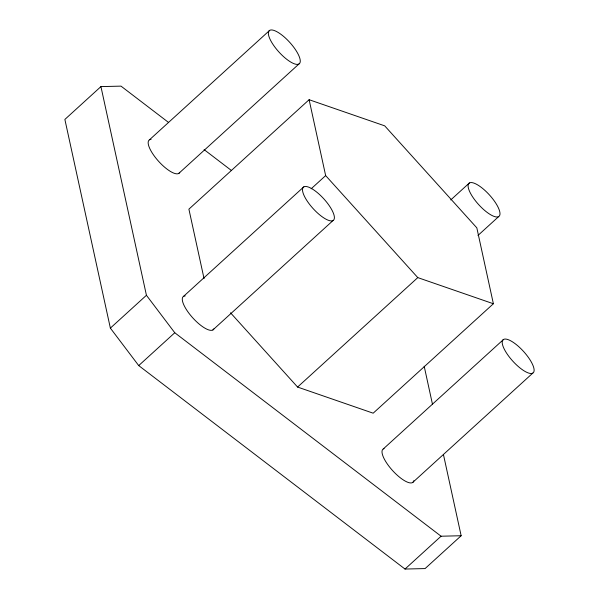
<?xml version="1.0" encoding="UTF-8"?>
<svg xmlns="http://www.w3.org/2000/svg" width="599" height="599" viewBox="0 0 599 599"><rect width="100%" height="100%" fill="white"/><g stroke="black" fill="none" stroke-linecap="round" stroke-linejoin="round"><path stroke-width="0.9" d="M168.476 122.398L121.005 86.129L100.932 86.6L64.872 119.433L110.366 328.117L138.713 365.585L405.014 569.05L425.08 568.578L461.148 535.738L443.462 454.641M149.473 139.807L269.677 30.362M178.757 173.425L298.961 63.981A22.343 7.24 47.7 0 0 282.511 35.528A22.343 7.24 47.7 0 0 271.489 42.005A22.343 7.24 47.7 0 0 298.961 63.981M230.518 312.798L297.583 387.059L373.17 413.19L493.381 303.745L476.834 227.86L384.7 125.842L309.114 99.711L188.902 209.156L204.057 278.64M110.366 328.117L146.433 295.285L100.932 86.6M183.594 296.318L303.805 186.873M311.151 188.805L325.654 175.597L309.114 99.711M138.713 365.585L174.773 332.752L441.074 536.217L461.148 535.738M212.885 329.944L333.089 220.492A22.343 7.24 47.7 0 0 316.631 192.039A22.343 7.24 47.7 0 0 305.617 198.516A22.343 7.24 47.7 0 0 333.089 220.492M450.748 199.939L469.399 182.957M297.583 387.059L417.788 277.607L493.381 303.745M477.965 235.452L498.69 216.576A22.343 7.24 47.7 0 0 482.232 188.123A22.343 7.24 47.7 0 0 471.218 194.6A22.343 7.24 47.7 0 0 498.69 216.576M383.323 448.913L503.527 339.468M412.606 482.539L532.811 373.087A22.343 7.24 47.7 0 0 516.36 344.635A22.343 7.24 47.7 0 0 505.339 351.119A22.343 7.24 47.7 0 0 532.811 373.087M405.014 569.05L441.074 536.217M204.079 149.6L231.528 170.573M325.654 175.597L417.788 277.607M146.433 295.285L174.773 332.752M424.189 366.244L432.53 404.52M413.827 480.675A22.343 7.24 47.7 0 1 393.071 471.106A22.343 7.24 47.7 0 1 384.049 448.621M213.858 328.851A22.343 7.24 47.7 0 1 191.845 316.834A22.343 7.24 47.7 0 1 185.211 295.906M179.737 172.332A22.343 7.24 47.7 0 1 157.724 160.322A22.343 7.24 47.7 0 1 151.083 139.395"/></g></svg>
